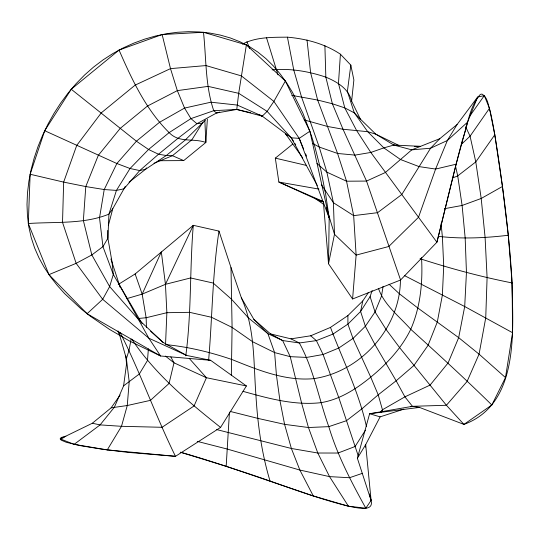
<?xml version="1.0" encoding="UTF-8"?>
<svg xmlns="http://www.w3.org/2000/svg" width="540" height="540" viewBox="0 0 540 540"><rect width="100%" height="100%" fill="white"/><g stroke="black" fill="none" stroke-linecap="round" stroke-linejoin="round"><path stroke-width="0.81" d="M65.9 436.226L61.54 437.4L60.426 438.237L60.325 439.175L61.277 440.181L66.366 442.327L80.946 445.763L102.1 449.199L127.832 452.365L175.48 456.327L220.577 427.417L246.395 385.952L210.62 360.315L160.596 356.002L129.775 341.152L109.593 329.447L90.383 316.258L81.317 309.096L64.624 293.618L57.145 285.302L50.335 276.581L44.267 267.469L39.015 257.951L34.648 248.029L31.239 237.695L28.843 226.955L27.439 215.879L27 204.538L27.486 193.003L28.87 181.359L31.118 169.675L34.189 158.018L38.057 146.482L42.68 135.122L48.04 124.025L54.081 113.265L60.791 102.911L68.121 93.042L76.046 83.734L84.53 75.06L93.535 67.102L103.032 59.913L112.948 53.514L123.221 47.918L133.778 43.139L144.551 39.17L155.473 36.038L166.475 33.736L177.498 32.279L188.453 31.678L199.294 31.941L209.932 33.075L220.313 35.087L230.371 37.982L240.023 41.782L249.21 46.48L257.857 52.097L265.923 58.624L273.402 65.995L280.321 74.149L286.706 83.005L292.572 92.495L302.839 113.083L311.297 135.331L314.901 146.9L320.976 170.559L325.681 194.427L329.184 217.931L328.523 263.763L352.593 298.978L400.572 280.01L436.907 242.224C445.5 208.049 453.357 173.684 462.544 139.664C467.951 124.646 469.368 106.522 480.398 94.365L481.95 94.082C487.944 97.342 488.16 105.719 490.259 111.53C493.115 123.815 495.065 136.296 497.016 148.75C503.523 191.653 509.126 234.738 511.819 278.066C512.717 326.268 521.019 403.677 463.934 424.406L419.465 407.41L412.452 406.323L369.617 413.735L357.372 458.264L371.095 500.438C374.267 512.851 355.442 507.242 349.522 506.446C313.106 497.556 278.296 483.287 242.69 471.778M231.336 375.415L232.092 327.402L230.999 267.597L218.984 231.1L193.3 225.308L135.135 273.962L118.206 284.506M118.388 283.21L148.858 338.209L160.596 356.002L87.068 313.72L48.951 274.637L28.296 223.526L30.139 174.251L44.712 130.714L71.233 89.235L119.056 50.065L162.135 34.54L203.486 32.279L246.388 44.915L285.363 81.02L309.899 131.227L329.184 217.931L299.214 138.355L273.881 101.399L241.387 75.897L205.963 65.57L170.498 68.627L135.149 85.111L101.324 112.82L76.721 145.429L63.653 182.115L62.525 222.386L76.153 263.338L102.681 299.309L148.858 338.209L186.577 355.414L210.62 360.315M165.537 344.554L166.867 312.701L165.449 284.324L161.325 251.89L142.169 294.125L146.138 317.743L146.455 327.638M403.778 409.158L380.12 416.873L365.681 444.629L371.095 500.438L365.823 508.208L348.435 506.21L313.295 495.936L226.179 466.276L229.453 412.094M365.526 447.12L365.681 444.629L357.372 458.264M207.367 119.117L205.841 142.472L183.701 160.596L158.666 160.731M400.437 279.315C400.525 327.355 361.159 371.75 313.848 378.641C285.154 381.314 257.958 369.968 231.896 359.512C210.654 352.235 188.737 346.93 166.367 344.669M242.507 44.098C256.122 36.902 272.403 37.307 287.435 37.166C306.126 38.812 324.675 43.673 340.416 54.203L338.472 83.423L344.783 107.892L356.656 130.619L370.811 152.449L436.907 242.224L456.125 164.201L467.593 122.114L477.617 97.052L484.306 95.607L489.456 108.351L494.788 134.791L502.45 186.476L508.282 235.244L512.096 282.926L512.575 332.728L505.487 377.582L491.846 404.993L463.934 424.406L446.405 405.263L399.789 347.848L386.161 329.569L375.044 311.945L370.096 296.635L372.141 290.534M148.372 348.908L147.494 360.464L139.327 373.984L123.599 385.844L114.406 407.153L100.109 424.892L74.129 444.353L60.244 438.871L92.327 423.252L111.139 407.835L120.096 395.057M352.593 298.978L356.13 255.11L353.666 215.642L346.531 181.204L337.574 153.468L317.655 100.055L310.601 72.623L307.017 39.98M87.068 313.72L102.681 299.309L109.647 286.591L113.306 274.455L112.037 261.974L107.899 238.248L108.925 214.15L112.786 208.703L123.95 188.825L139.725 170.566L158.524 154.244L177.761 138.49L196.918 123.728L216.526 113.008L236.763 109.451L238.694 93.326L246.388 44.915M467.593 122.114L447.377 140.494L430.576 148.223L411.764 149.85L393.849 145.051L375.806 134.177L360.369 119.084L351.628 101.095L353.876 79.988L350.825 65.117L340.416 54.203M218.984 231.1C212.369 273.834 212.355 317.101 208.636 360.079M350.825 65.117L347.389 91.382L354.287 112.833L367.7 131.679L383.846 147.879L400.464 159.503L419.026 166.59L435.605 169.067L456.125 164.201M123.599 385.844L126.542 363.967L126.38 358.722L118.523 331.148M383.11 286.308L381.483 296.19L375.044 311.945L365.364 326.248L353.012 338.445L338.728 348.057L323.082 354.496L306.707 357.419L290.23 356.67L274.61 352.593L252.646 341.753L232.092 327.402L211.525 317.277L189.574 312.322L166.867 312.701L146.138 317.743L138.605 318.452M185.767 355.786C191.66 312.593 189.628 268.718 193.3 225.308L165.449 284.324L142.169 294.125L126.988 298.573M131.085 339.208L129.019 350.467L126.38 358.722L129.195 381.659L127.271 405.526L121.5 426.31L107.271 449.908L74.129 444.353M368.375 292.619L362.772 300.956L360.599 311.459L365.364 326.248L374.942 344.54L396.144 380.795L404.912 396.846L412.452 406.323L446.405 405.263L467.1 381.436L479.068 354.159L485.737 317.824L487.094 277.607L485.102 237.512L481.208 198.47L475.787 161.919L470.07 136.181L465.649 126.738M108.311 225.659L112.786 208.703M381.679 412.135L382.455 409.772L378.202 394.821L370.737 377.143L353.012 338.445L347.909 324.142L347.902 315.576L362.772 300.956M125.321 186.266L123.95 188.825L116.431 190.397L104.227 189.547L85.786 186.563L63.653 182.115L30.139 174.251M285.363 81.02L273.881 101.399L267.131 111.382L262.271 116.154L236.763 109.451L213.746 110.693L190.937 118.618L169.135 132.617L148.547 149.479L130.039 168.5L116.431 190.397L108.925 214.15C83.531 224.404 55.087 221.65 28.296 223.526M477.617 97.052L457.07 124.544L447.377 140.494L435.605 169.067L418.52 217.249L388.753 246.51L356.13 255.11L334.483 234.279L326.491 207.758M203.013 122.02L191.936 139.739L172.449 155.696L154.008 163.276M365.472 430.171L355.111 446.492L338.04 453.04L317.797 453.013L291.377 448.477L216.662 429.577M370.096 296.635L360.599 311.459L347.909 324.142L332.93 334.112L316.386 340.619L299.322 342.968L282.636 340.544L267.901 333.659L248.69 318.148L231.498 299.221L213.199 283.055L190.586 277.952L165.449 284.324M146.495 167.879L145.591 169.263L128.999 182.27M489.456 108.351L470.07 136.181L461.592 144.133M494.788 134.791L475.787 161.919L457.724 175.905L452.284 178.092M469.53 116.438L484.306 95.607M380.295 412.29L382.455 409.772L404.912 396.846L430.09 385.088L448.139 362.873L458.676 337.642L464.704 306.531L466.452 272.39L465.17 238.039L462.105 205.463L457.724 175.905L455.564 166.286M457.07 124.544L439.803 138.672L430.576 148.223L401.821 194.468L377.602 212.672L353.666 215.642L333.41 202.723L321.341 184.633M205.571 119.981L185.234 140.015L166.313 155.507L145.591 169.263L139.725 170.566L130.039 168.5L116.856 163.519L44.712 130.714M322.049 201.771L278.87 182.054L275.319 158.139L292.754 144.079M230.999 267.597L241.407 297.925L253.827 319.275L270.506 333.902L290.966 338.85L310.703 335.792L330.487 327.395L347.902 315.576M261.873 116.026L258.863 114.615L262.271 116.154L291.296 137.822L299.214 138.355L309.899 131.227M502.45 186.476L481.208 198.47L462.105 205.463L444.474 208.69M48.951 274.637L76.153 263.338L91.834 254.941L102.951 246.632L107.899 238.248L107.723 230.425M439.803 138.672L411.764 149.85L385.358 172.496L366.532 181.076L346.531 181.204L326.869 172.145L316.98 163.505M60.244 438.871L64.192 437.468M362.435 473.317L349.535 477.725L329.535 476.624L299.862 470.05L226.915 448.963L197.249 441.369M410.873 406.843L412.452 406.323M219.753 112.084L216.526 113.008L213.746 110.693C205.173 85.577 206.321 58.381 203.486 32.279M414.457 146.394L420.296 146.34L393.849 145.051L383.846 147.879L370.811 152.449L355.057 155.102L337.574 153.468L319.201 147.029L312.586 143.39M111.139 407.835L127.271 405.526L150.431 400.363L169.054 383.474L173.995 362.799L170.843 356.947M419.465 407.41L369.617 413.735L380.12 416.873M272.079 69.863C290.23 68.202 308.637 71.307 325.843 77.146C336.913 81.77 348.638 88.54 351.628 101.095M201.805 123.228L196.918 123.728L190.937 118.618L184.552 108.074L177.336 90.626L170.498 68.627L162.135 34.54M508.282 235.244C485.075 238.086 461.531 239.072 438.264 236.338M107.271 449.908L175.48 456.327C155.527 415.78 140.636 372.938 120.17 332.647M291.762 95.357L317.655 100.055L332.363 103.748L344.783 107.892L354.287 112.833L360.369 119.084M318.965 189.108L278.87 182.054L323.48 201.636M393.849 145.051L396.272 145.537M246.395 385.952L206.422 377.723L173.995 362.799L165.382 356.069M92.327 423.252L100.109 424.892L121.5 426.31L162.061 427.295L194.076 405.952L206.422 377.723L189.338 358.513M512.096 282.926C481.484 276.899 451.319 268.778 421.625 259.214L420.059 258.64M236.763 109.451L250.675 112.705M275.319 158.139L306.16 165.355M230.324 411.453L257.776 418.365L284.58 424.352L308.455 427.518L328.793 426.654L346.505 420.68L361.955 408.794L378.202 394.821L396.144 380.795L413.964 365.432L428.031 345.384L437.299 322.002L442.368 295.137L443.718 266.092L442.395 236.912L441.072 223.654M242.993 391.338C268.407 398.432 294.57 405.695 321.199 402.638C340.004 399.445 356.184 388.982 370.737 377.143C386.937 363.832 401.483 348.3 410.751 329.306C420.336 307.233 422.773 283.055 421.625 259.214L421.47 257.567M180.995 452.351L194.306 456.233M195.089 456.469L206.996 460.12M180.245 452.169L226.179 466.276M207.792 460.377L241.9 471.514M304.128 119.894L327.348 126.428L343.015 129.249L367.7 131.679L375.806 134.177L398.871 145.429M323.669 202.061L315.299 198.558L323.609 204.343M183.701 160.596L172.449 155.696L166.313 155.507L158.524 154.244L148.547 149.479L136.411 141.21L71.233 89.235M262.271 116.154L237.215 105.057L210.884 102.202L184.552 108.074L159.462 122.33L136.411 141.21L116.856 163.519L104.227 189.547L99.515 217.829L102.951 246.632L113.306 274.455L142.02 323.534M290.966 338.85L299.322 342.968C313.72 369.009 318.789 398.851 328.793 426.654C337.379 455.416 351.392 482.024 365.823 508.208M404.514 275.616L464.704 306.531L512.575 332.728M270.506 333.902L282.636 340.544L290.23 356.67L301.698 403.454L308.455 427.518L317.797 453.013L329.535 476.624L348.435 506.21M150.64 331.27L162.959 342.326L186.577 355.414M220.577 427.417C187.839 401.429 155.095 374.173 131.726 339.073M310.703 335.792L316.386 340.619L323.082 354.496L338.843 397.764L358.324 456.064M505.487 377.582L479.068 354.159L458.676 337.642L418.048 308.171L399.492 293.875L389.09 284.249M162.959 342.326L138.429 319.37L109.647 286.591L91.834 254.941L83.363 220.543L85.786 186.563L98.321 155.331L120.204 128.392L147.562 105.989L177.336 90.626L208.123 86.373L238.694 93.326L267.131 111.382L291.296 137.822L293.517 141.318M491.846 404.993C465.44 379.067 438.19 354.112 410.751 329.306C399.37 316.426 384.217 305.127 378.466 288.401M287.098 135.297L285.336 133.569L302.751 157.957M253.827 319.275L267.901 333.659L274.61 352.593L276.466 375.476L279.956 400.646L284.58 424.352L291.377 448.477L299.862 470.05L313.295 495.936M294.853 143.417L295.738 144.815M291.296 137.822L317.264 185.45M119.056 50.065C131.915 79.569 145.915 109.694 169.135 132.617C179.361 143.397 193.212 137.842 205.841 142.472L204.863 120.845M117.922 331.094L119.61 334.854M299.214 138.355L303.689 149.202M305.606 153.853L306.565 156.175M246.881 41.681L249.689 48.553M110.909 258.964L120.339 287.766M330.487 327.395C342.853 360.241 358.817 391.979 366.417 426.438M241.407 297.925C255.15 328.354 253.435 362.367 255.906 394.929C257.621 424.062 261.617 453.141 270.068 481.14M400.572 280.01L366.532 181.076L343.015 129.249L332.363 103.748L325.843 77.146L324.891 45.61M135.135 273.962L142.169 294.125M277.972 74.824L266.463 37.53M326.93 209.993L329.184 217.931M369.414 493.938L371.095 500.438M287.435 37.166L293.74 69.91L301.462 96.775L319.201 147.029L326.869 172.145L333.41 202.723L334.483 234.279L328.523 263.763L323.345 201.589M125.766 355.752L126.542 363.967"/></g></svg>
